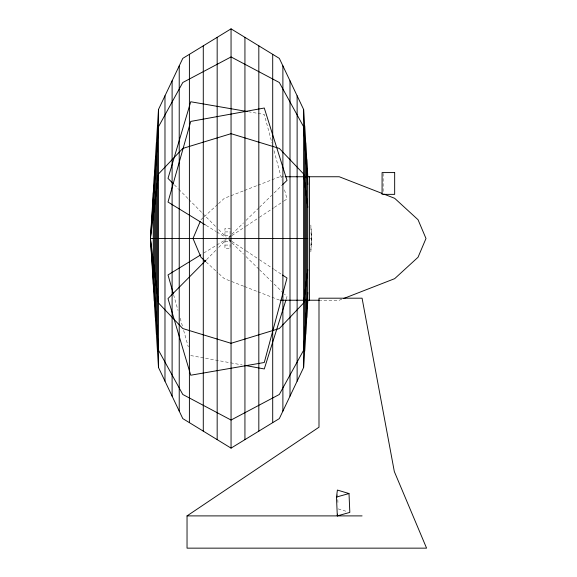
<?xml version="1.0" encoding="UTF-8"?>
<svg xmlns="http://www.w3.org/2000/svg" width="577" height="577" viewBox="0 0 577 577"><rect width="100%" height="100%" fill="white"/><g stroke="black" fill="none" stroke-linecap="round" stroke-linejoin="round"><path stroke-width="0.43" stroke-dasharray="2.88 2.16" d="M310.844 251.933L311.688 238.489L310.844 225.044M310.859 249.928L311.688 238.489L310.859 227.057M310.808 245.521L311.688 238.489L310.808 231.456M286.206 299.16L287.007 296.6L284.447 294.104M206.624 259.585L216.115 249.992M218.647 247.439L226.242 239.765M228.788 237.241L231.348 234.738M231.99 234.118L243.501 222.866M246.062 220.371L258.857 207.871M259.499 207.244L271.652 195.372M274.212 192.869L281.886 185.376M200.969 219.722L203.566 217.341M204.215 216.75L217.846 204.258M218.495 203.659L224.338 198.308L243.653 190.792M228.997 237.5L231.226 236.022M231.968 235.524L245.355 226.638M246.105 226.141L258.748 217.745M259.491 217.255L273.621 207.871M274.363 207.381L283.285 201.452M284.035 200.955L287.007 198.986L284.223 188.636M203.861 252.971L216.065 245.499M216.829 245.03L225.982 239.426M244.497 190.468L257.097 185.57M257.933 185.246L279.766 176.75L283.372 176.75M341.757 299.247L339.24 300.228L320.314 300.228M224.943 231.911L230.072 231.911M224.943 235.741L230.072 235.741M309.539 238.489L311.688 238.489M224.943 241.236L230.072 241.236M224.943 245.066L230.072 245.066M248.334 111.722L257.191 113.251M258.078 113.409L264.28 114.477L271.933 142.937M190.735 355.562L229.725 362.659M230.612 362.825L242.131 364.924M338.223 508.914L347.34 511.655M243.653 286.185L224.338 278.669L218.495 273.318M244.497 286.509L257.097 291.407M257.933 291.738L279.766 300.228M206.148 225.412L216.065 231.485M216.829 231.947L225.218 237.089M228.997 239.477L231.226 240.955M231.968 241.453L245.355 250.339M246.105 250.836L258.748 259.232M259.491 259.722L273.621 269.106M274.363 269.603L281.8 274.537M206.162 262.016L217.846 272.719M228.788 239.736L231.348 242.239M231.99 242.867L243.501 254.111M246.062 256.614L258.857 269.106M259.499 269.733L271.652 281.605M274.212 284.108L281.886 291.601M174.341 184.791L178.134 188.629M178.769 189.27L188.268 198.856M188.895 199.498L202.188 212.92M202.823 213.562L216.115 226.985M218.647 229.538L226.242 237.212M173.627 294.869L178.026 310.476M180.226 318.273L182.671 326.95M183.652 330.412L188.29 346.885M274.025 150.698L281.908 180.01M337.595 494.554L338.028 504.428M383.135 173.453L383.135 193.483M230.072 239.332L230.072 228.427L224.943 228.427L224.943 237.536M230.072 239.441L230.072 248.557L224.943 248.557L224.943 239.441"/><path stroke-width="0.87" d="M154.319 300.855L154.319 176.122L158.487 109.479L182.786 58.378L231.052 28.85L279.326 58.378L303.625 109.479L307.786 176.122L307.786 300.855L303.625 367.499L279.326 418.599L231.052 448.127L182.786 418.599L158.487 367.499L150.424 238.489L154.304 176.403M307.786 292.503L303.625 350.217L279.326 394.473L231.052 420.042L182.786 394.473L158.487 350.217L150.424 238.489L158.487 126.767L182.786 82.511L231.052 56.935L279.326 82.511L303.625 126.767L307.786 184.474M307.786 269.675L303.625 302.99L279.326 328.544L231.052 343.308L182.786 328.544L158.487 302.99L150.424 238.489L158.487 173.987L182.786 148.433L231.052 133.669L279.326 148.433L303.625 173.987L307.786 207.302M336.485 497.042L337.401 490.061L349.006 493.551L349.828 512.405L337.307 515.896L336.485 497.042L349.006 493.551M337.307 515.896L337.538 514.15M285.94 300.011L264.28 368.955L245.672 365.566M200.284 221.352L193.014 238.489L200.969 257.255L205.513 261.417M205.989 260.22L168.008 298.576L190.735 375.216L264.28 362.5L287.007 277.999L282.542 275.034M282.528 184.748L287.007 180.377L264.28 108.022L190.735 121.422L168.008 202.051L205.39 224.943M187.035 515.896L318.994 427.204L318.994 298.194L362.075 298.194L394.322 471.553L426.576 548.15L187.035 548.15L187.035 515.896L362.075 515.896M200.81 254.839L168.008 274.926L173.388 294.003M343.438 298.597L394.668 278.669L418.036 257.255L425.992 238.489L418.036 219.722L394.668 198.308L383.748 194.06M285.175 176.75L339.24 176.75L382.068 193.41M150.424 238.489L307.786 238.489M280.667 300.228L319.42 300.228M247.446 111.57L190.735 101.761L168.008 178.401L173.071 183.515M309.503 176.75L309.503 300.228M306.748 159.461L306.748 317.516M305.702 142.8L305.702 334.177M304.663 126.139L304.663 350.838M303.625 109.479L303.625 367.499M297.126 95.825L297.126 381.152M290.007 80.845L290.007 396.132M282.889 65.865L282.889 411.112M272.705 54.332L272.705 422.652M258.821 45.835L258.821 431.142M244.936 37.346L244.936 439.638M231.052 28.85L231.052 448.127M217.168 37.346L217.168 439.638M203.284 45.835L203.284 431.142M189.4 54.332L189.4 422.652M179.223 65.865L179.223 411.112M172.105 80.845L172.105 396.132M164.979 95.825L164.979 381.152M158.487 109.479L158.487 367.499M157.449 126.139L157.449 350.838M156.403 142.8L156.403 334.177M155.364 159.461L155.364 317.516M153.28 192.783L153.28 284.194M394.668 172.588L382.082 172.588L382.082 194.355L394.668 194.355L394.668 172.588"/></g></svg>
